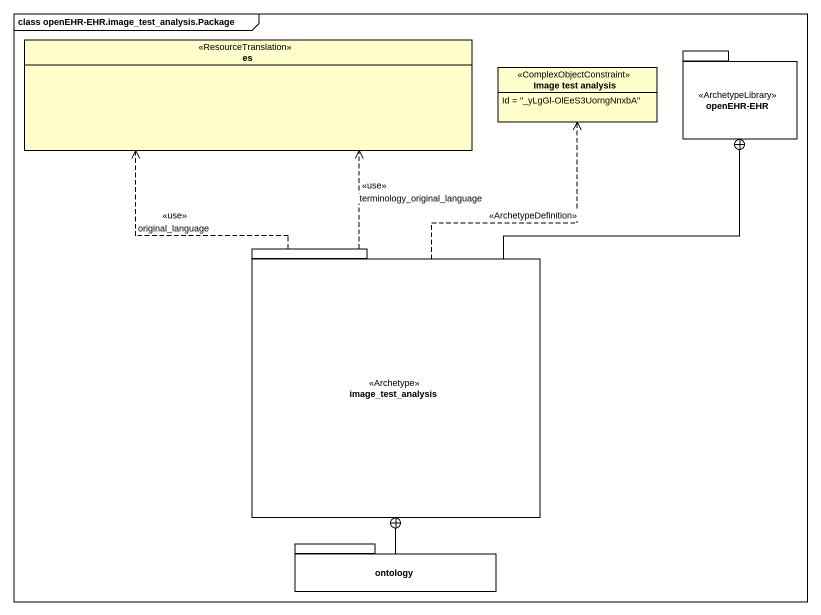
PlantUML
@startuml
mainframe class openEHR-EHR.image_test_analysis.Package
hide circle
hide empty members
enum es <<ResourceTranslation>>
class "Image test analysis" as Image_test_analysis <<ComplexObjectConstraint>> {
  Id = "_yLgGl-OlEeS3UorngNnxbA"
}
package "openEHR-EHR" as openEHR_EHR <<ArchetypeLibrary>> {
}
package image_test_analysis <<Archetype>> {
}
package ontology {
}
image_test_analysis .up.> es : <<use>>\noriginal_language
image_test_analysis .up.> es : <<use>>\nterminology_original_language
image_test_analysis .up.> Image_test_analysis : <<ArchetypeDefinition>>
image_test_analysis -up-+ openEHR_EHR
ontology -up-+ image_test_analysis
@enduml
